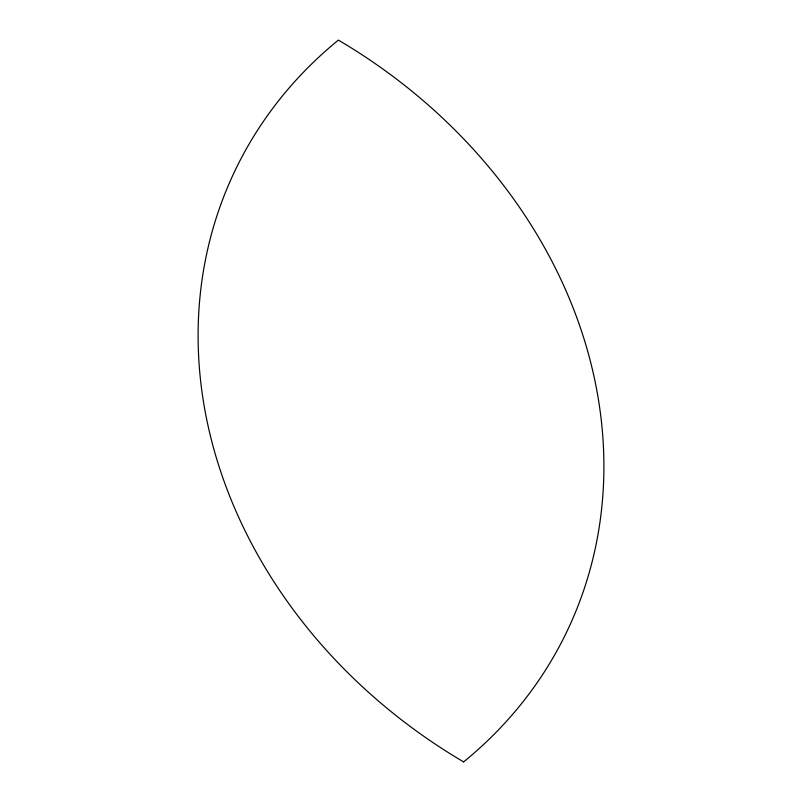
<?xml version="1.0" encoding="UTF-8"?>
<svg xmlns="http://www.w3.org/2000/svg" width="802" height="802" viewBox="0 0 802 802"><rect width="100%" height="100%" fill="white"/><g stroke="black" fill="none" stroke-linecap="round" stroke-linejoin="round"><path stroke-width="1.2" d="M463.606 761.9A511.646 435.777 26 0 0 338.394 40.1A511.646 435.777 26 0 0 463.606 761.9"/></g></svg>
